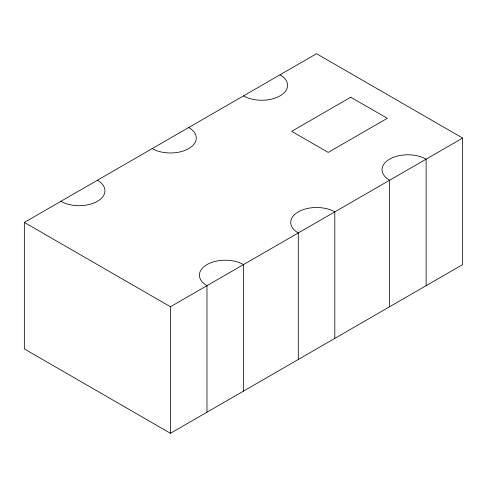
<?xml version="1.0" encoding="UTF-8"?>
<svg xmlns="http://www.w3.org/2000/svg" width="487" height="487" viewBox="0 0 487 487"><rect width="100%" height="100%" fill="white"/><g stroke="black" fill="none" stroke-linecap="round" stroke-linejoin="round"><path stroke-width="0.73" d="M24.35 222.413L316.55 53.71L462.65 138.065L462.65 264.587L170.45 433.29L24.35 348.936L24.35 222.413L170.45 306.761L462.65 138.065M426.125 285.674L426.125 159.152A25.829 14.908 0 0 0 389.6 159.152A25.829 14.908 0 0 0 389.6 180.239L389.6 306.761M334.812 338.392L334.812 211.869A25.829 14.908 0 0 0 298.288 211.869A25.829 14.908 0 0 0 298.288 232.956L298.288 359.485M243.5 391.116L243.5 264.587A25.829 14.908 0 0 0 206.975 264.587A25.829 14.908 0 0 0 206.975 285.674L206.975 412.203M170.45 306.761L170.45 433.29M188.713 127.515A25.829 14.908 0 0 1 188.713 148.608A25.829 14.908 0 0 1 152.188 148.608M97.4 180.239A25.829 14.908 0 0 1 97.4 201.326A25.829 14.908 0 0 1 60.875 201.326M280.025 74.797A25.829 14.908 0 0 1 280.025 95.884A25.829 14.908 0 0 1 243.5 95.884M350.768 97.217L291.67 131.338L328.195 152.425L387.293 118.304L350.768 97.217"/></g></svg>
